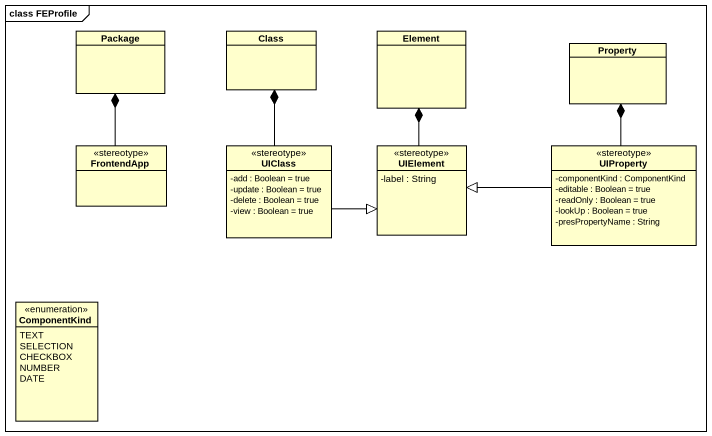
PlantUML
@startuml
mainframe class FEProfile
hide circle
hide empty members
skinparam classAttributeIconSize 0
class "Package" as Package_
class "Class" as Class_
class Element
class Property
class FrontendApp <<stereotype>>
class UIClass <<stereotype>> {
  -add : Boolean = true
  -update : Boolean = true
  -delete : Boolean = true
  -view : Boolean = true
}
class UIElement <<stereotype>> {
  -label : String
}
class UIProperty <<stereotype>> {
  -componentKind : ComponentKind
  -editable : Boolean = true
  -readOnly : Boolean = true
  -lookUp : Boolean = true
  -presPropertyName : String
}
enum ComponentKind {
  TEXT
  SELECTION
  CHECKBOX
  NUMBER
  DATE
}
FrontendApp -up-* Package_
UIClass -up-* Class_
UIClass -right-|> UIElement
UIElement -up-* Element
UIProperty -up-* Property
UIProperty -left-|> UIElement
@enduml
